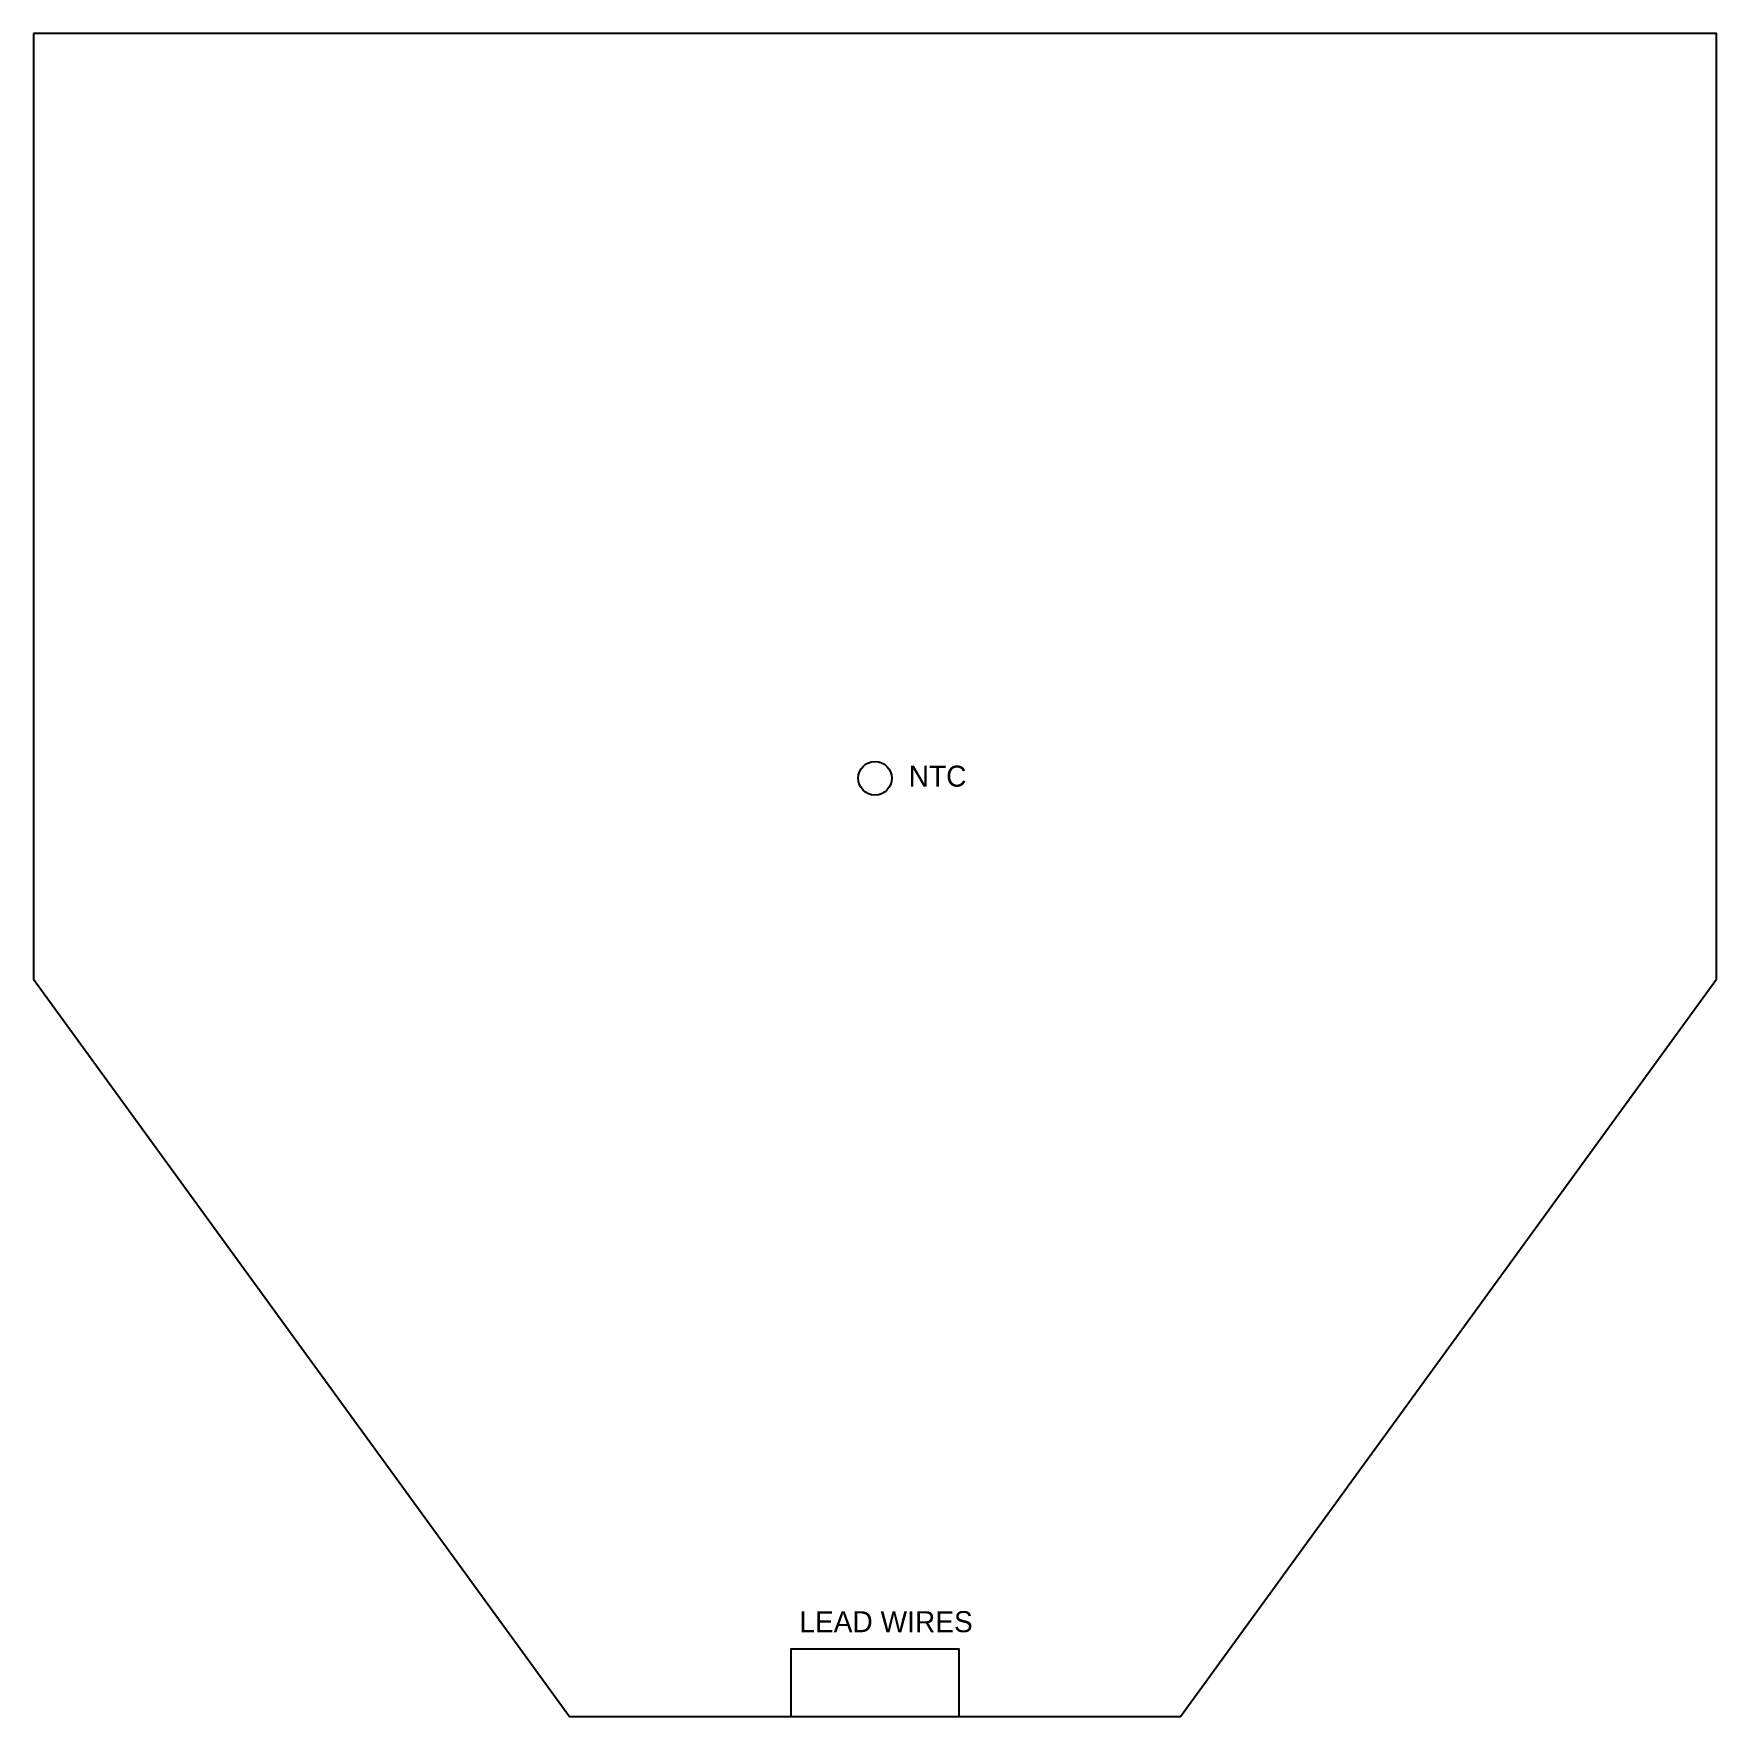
# Model space of a CAD drawing. Header units: metres. Extents: x 0 to 200, y 0 to 200.
import ezdxf

# ---------------------------------------------------------------- set-up
doc = ezdxf.new("R2010")
doc.units = ezdxf.units.M

msp = doc.modelspace()

# ---------------------------------------------------------------- linework, layer by layer
at = {"layer": 'LEADS'}
msp.add_lwpolyline([(90, 0), (110, 0), (110, 8), (90, 8)], close=True, dxfattribs=at)
at = {"layer": 'NTC'}
msp.add_circle((100, 111.5), 2, dxfattribs=at)
at = {"layer": 'OUTLINE'}
msp.add_lwpolyline([(0, 200), (0, 87.6382), (63.6729, 0), (136.3271, 0), (200, 87.6382), (200, 200)], close=True, dxfattribs=at)

# ---------------------------------------------------------------- texts
at = {"layer": 'LEADS'}
msp.add_text('LEAD WIRES', height=2.5, dxfattribs=at).set_placement((91, 10))
at = {"layer": 'NTC'}
msp.add_text('NTC', height=2.5, dxfattribs=at).set_placement((104, 110.5))

doc.saveas('drawing.dxf')
